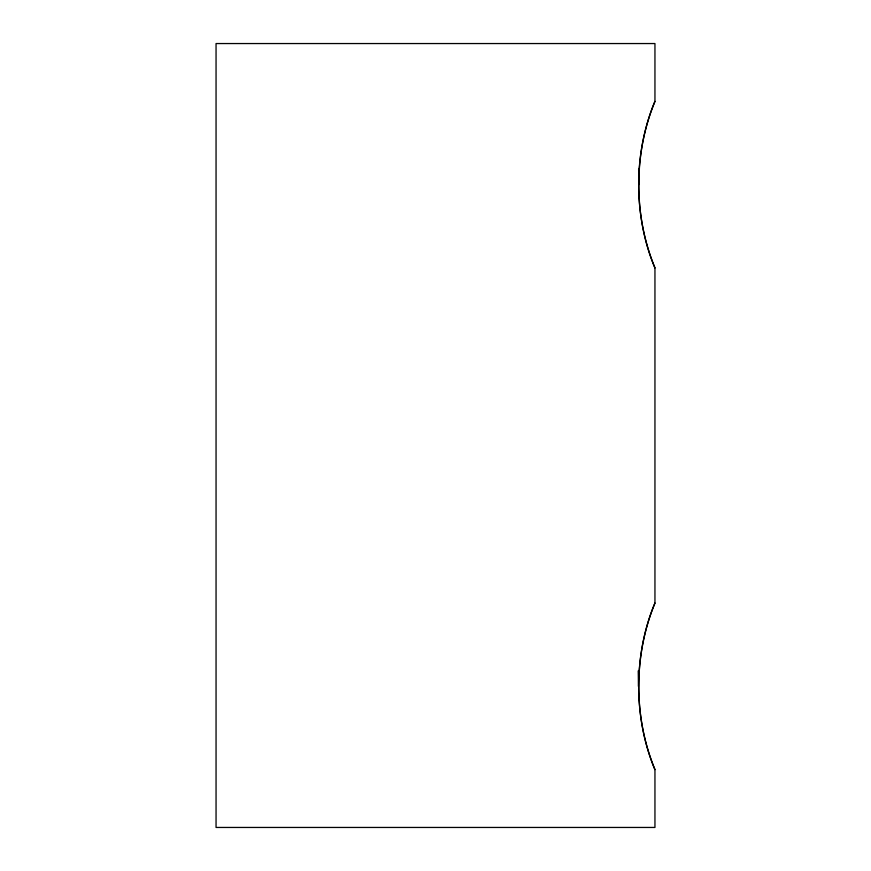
<?xml version="1.0" encoding="UTF-8"?>
<svg xmlns="http://www.w3.org/2000/svg" width="871" height="871" viewBox="0 0 871 871"><rect width="100%" height="100%" fill="white"/><g stroke="black" fill="none" stroke-linecap="round" stroke-linejoin="round"><path stroke-width="1.31" d="M654.948 769.626C633.696 718.466 632.945 655.449 654.948 603.07L654.948 267.93C633.293 215.181 633.163 154.091 654.948 101.374L654.948 43.55L216.052 43.55L216.052 827.45L654.948 827.45L654.948 769.626C632.956 717.149 633.685 654.328 654.948 603.07M654.948 267.93C633.326 217.042 633.489 152.316 654.948 101.374M638.628 169.159A82.386 7.273 -90 0 1 638.759 184.652M638.214 670.888A82.582 10.506 90 0 1 638.399 686.348"/></g></svg>
